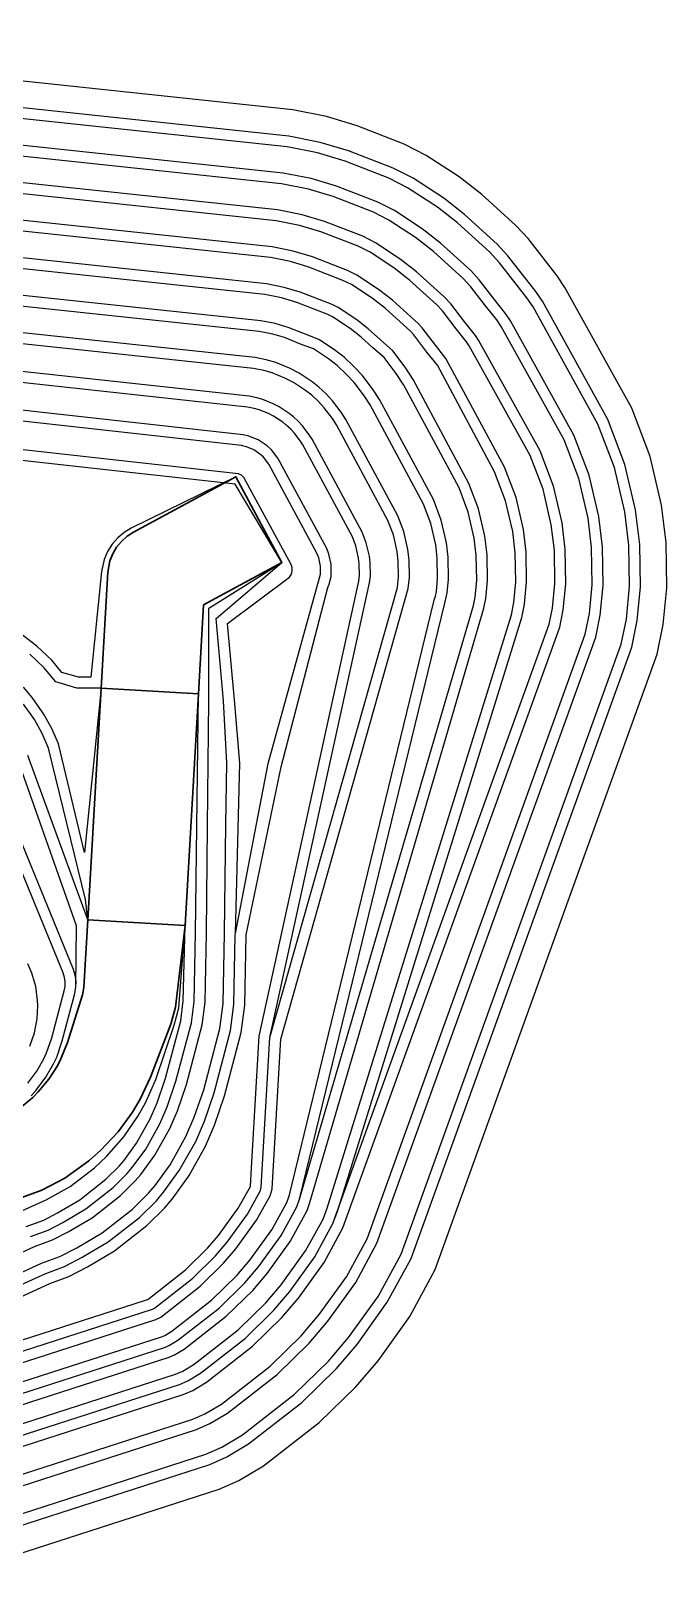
# Model space of a CAD drawing. Header units: metres. Extents: x 326457 to 327430, y 299365 to 300175.
# Drawn here: x 327104 to 327430, y 299373 to 300174 of the extents above; entities that cross this region are included whole.
import ezdxf

# ---------------------------------------------------------------- set-up
doc = ezdxf.new("R2010")
doc.units = ezdxf.units.M
doc.header["$MEASUREMENT"] = 0
doc.layers.add('PWJ101_PB_V03A_C', color=1, linetype='Continuous')

msp = doc.modelspace()

# ---------------------------------------------------------------- linework, layer by layer
at = {"layer": 'PWJ101_PB_V03A_C', "color": 1, "lineweight": -3, "true_color": 0xff0000}
for points in [[(327039.95, 299372.97), (327200.24, 299424.77), (327210.32, 299429.22), (327222.97, 299436.71), (327251.58, 299459.03), (327270.35, 299477.37), (327281.81, 299490.75), (327298.12, 299513.54), (327311.18, 299537.64), (327425.3, 299853.81), (327428.4, 299869.13), (327430.19, 299887.93), (327429.86, 299911.22), (327427.54, 299930.44), (327421.69, 299955.41), (327412.24, 299980.27), (327377.85, 300042.32), (327373.84, 300048.35), (327358.87, 300067.48), (327352.59, 300074.3), (327335.07, 300090.22), (327323.5, 300099.26), (327306.63, 300110.26), (327295.2, 300116.1), (327271.13, 300125.5), (327255.34, 300130.17), (327238.07, 300133.61), (326857.57, 300174.11)], [(327034.45, 299391.36), (327193.41, 299442.7), (327201.54, 299446.29), (327212.16, 299452.57), (327238.95, 299473.48), (327256.34, 299490.49), (327266.7, 299502.59), (327281.85, 299523.73), (327293.67, 299545.5), (327406.82, 299858.98), (327409.41, 299871.94), (327411.02, 299888.7), (327410.71, 299909.93), (327408.64, 299927.1), (327403.33, 299949.81), (327394.83, 299972.19), (327361.46, 300032.34), (327358.28, 300037.1), (327344.24, 300055.06), (327339.07, 300060.68), (327322.7, 300075.54), (327312.33, 300083.65), (327297.01, 300093.66), (327287.34, 300098.59), (327264.91, 300107.34), (327250.74, 300111.54), (327235.17, 300114.64), (326856.25, 300154.96)], [(327028.93, 299409.75), (327186.59, 299460.65), (327192.78, 299463.37), (327201.35, 299468.43), (327226.31, 299487.93), (327242.32, 299503.6), (327251.6, 299514.44), (327265.59, 299533.93), (327276.16, 299553.37), (327388.32, 299864.12), (327390.42, 299874.73), (327391.84, 299889.48), (327391.55, 299908.64), (327389.73, 299923.77), (327384.97, 299944.21), (327377.42, 299964.11), (327345.07, 300022.35), (327342.79, 300025.78), (327337.1, 300032.88), (327329.55, 300042.7), (327325.54, 300047.06), (327310.33, 300060.86), (327301.15, 300068.04), (327287.38, 300077.05), (327279.48, 300081.08), (327258.69, 300089.18), (327246.13, 300092.9), (327232.28, 300095.66), (326854.95, 300135.81)], [(327023.38, 299428.13), (327179.78, 299478.59), (327184.03, 299480.46), (327190.54, 299484.3), (327213.66, 299502.37), (327228.3, 299516.71), (327236.5, 299526.3), (327249.34, 299544.15), (327258.66, 299561.24), (327369.82, 299869.23), (327371.43, 299877.49), (327372.66, 299890.26), (327372.4, 299907.35), (327370.83, 299920.45), (327366.61, 299938.62), (327360.01, 299956.02), (327328.67, 300012.36), (327327.3, 300014.44), (327321.99, 300021.03), (327314.86, 300030.35), (327312.01, 300033.45), (327297.96, 300046.19), (327289.97, 300052.44), (327277.75, 300060.45), (327271.64, 300063.56), (327252.48, 300071.02), (327241.52, 300074.27), (327229.39, 300076.68), (326853.65, 300116.66)], [(327021.76, 299433.48), (327177.79, 299483.83), (327181.49, 299485.44), (327187.39, 299488.92), (327209.98, 299506.58), (327224.21, 299520.53), (327232.1, 299529.75), (327244.6, 299547.13), (327253.56, 299563.55), (327255.63, 299569.18), (327350.33, 299874.14), (327351.54, 299880.38), (327352.58, 299891.07), (327352.35, 299906), (327351.03, 299916.98), (327347.38, 299932.78), (327341.73, 299947.68), (327312.34, 300002.41), (327306.9, 300009.17), (327300.15, 300018.02), (327298.49, 300019.83), (327285.59, 300031.51), (327278.78, 300036.85), (327268.12, 300043.84), (327263.8, 300046.04), (327246.26, 300052.86), (327236.91, 300055.64), (327226.5, 300057.71), (326852.35, 300097.51)], [(327017.43, 299447.73), (327172.53, 299497.76), (327174.73, 299498.72), (327179.01, 299501.23), (327200.16, 299517.78), (327213.33, 299530.7), (327220.39, 299538.96), (327232, 299555.07), (327240.1, 299569.82), (327241.44, 299573.7), (327330.81, 299878.88), (327331.66, 299883.27), (327332.5, 299891.9), (327332.3, 299904.65), (327331.24, 299913.53), (327328.15, 299926.95), (327323.45, 299939.34), (327295.04, 299992.19), (327291.21, 299998.12), (327284.91, 300006.35), (327279.09, 300011.41), (327273.19, 300016.86), (327267.57, 300021.26), (327258.49, 300027.24), (327255.97, 300028.51), (327240.04, 300034.7), (327232.3, 300037.01), (327223.61, 300038.73), (326851.06, 300078.36)], [(327015.8, 299453.09), (327170.56, 299503), (327172.19, 299503.71), (327175.86, 299505.86), (327196.47, 299521.99), (327209.24, 299534.52), (327215.99, 299542.41), (327227.28, 299558.07), (327234.82, 299571.65), (327236.07, 299575.28), (327310.68, 299881.66), (327311.3, 299883.7), (327311.77, 299886.15), (327312.42, 299892.73), (327312.25, 299903.3), (327311.44, 299910.09), (327308.92, 299921.12), (327305.17, 299931), (327277.74, 299981.97), (327274.78, 299986.55), (327269.49, 299993.47), (327265.46, 299997.89), (327260.74, 300002.25), (327256.36, 300005.68), (327248.59, 300010.8), (327242.02, 300013.24), (327233.71, 300016.58), (327227.68, 300018.38), (327220.73, 300019.76), (326849.78, 300059.21)], [(327011.44, 299467.33), (327165.99, 299517.18), (327166.91, 299517.76), (327186.65, 299533.19), (327198.35, 299544.68), (327204.28, 299551.62), (327214.71, 299566.06), (327221.48, 299578.26), (327221.82, 299579.88), (327226.26, 299656.87), (327291.78, 299888.23), (327292.35, 299893.6), (327292.21, 299901.94), (327291.64, 299906.67), (327289.68, 299915.31), (327286.89, 299922.64), (327260.44, 299971.74), (327258.34, 299974.99), (327254.06, 299980.59), (327251.2, 299983.73), (327247.72, 299986.95), (327244.62, 299989.38), (327238.38, 299993.5), (327233.97, 299995.81), (327227.39, 299998.46), (327223.06, 299999.75), (327217.84, 300000.78), (326848.51, 300040.05)], [(327009.79, 299472.68), (327161.9, 299521.67), (327163.46, 299522.17), (327182.96, 299537.4), (327194.25, 299548.5), (327199.88, 299555.08), (327209.99, 299569.07), (327216.23, 299580.2), (327216.79, 299589.94), (327220.7, 299657.63), (327271.95, 299891.45), (327272.27, 299894.48), (327272.16, 299900.57), (327271.83, 299903.28), (327270.44, 299909.52), (327268.62, 299914.28), (327243.15, 299961.51), (327241.91, 299963.42), (327238.64, 299967.71), (327236.95, 299969.57), (327234.69, 299971.65), (327232.87, 299973.08), (327228.15, 299976.2), (327225.54, 299977.57), (327220.77, 299979.48), (327218.24, 299980.24), (327214.8, 299980.92), (326847.23, 300020.9)], [(327089.26, 299525.59), (327111.07, 299535.62), (327120.64, 299539.19), (327129.75, 299543.95), (327143.22, 299551.87), (327159.27, 299564.41), (327167.98, 299572.99), (327171.65, 299577.29), (327179.71, 299588.42), (327188.12, 299603.43), (327192.64, 299613.87), (327197.61, 299628.43), (327206.08, 299660.47), (327207.76, 299673.88), (327208.49, 299709.63), (327208.5, 299710.3), (327225.34, 299797.65), (327250.8, 299890.05), (327251.3, 299891.16), (327252.19, 299895.08), (327252.18, 299899.11), (327251.32, 299903.38), (327250.37, 299905.88), (327225.69, 299951.59), (327222.95, 299955.18), (327221.68, 299956.39), (327217.95, 299958.97), (327214.25, 299960.54), (327211.7, 299961.07), (326845.95, 300001.75)], [(327054.01, 299515.52), (327108.92, 299540.79), (327118.37, 299544.3), (327127.04, 299548.84), (327140.08, 299556.5), (327155.58, 299568.61), (327163.89, 299576.8), (327167.26, 299580.75), (327175, 299591.43), (327183.11, 299605.91), (327187.42, 299615.89), (327192.26, 299630.05), (327200.59, 299661.54), (327202.18, 299674.29), (327202.91, 299710.45), (327203.68, 299766.38), (327204.12, 299798.02), (327202.46, 299829.98), (327198.7, 299872.26), (327232.43, 299900.95), (327208.49, 299941.29), (326869.95, 299978.84)], [(327103.21, 299554.56), (327112.31, 299557.91), (327119.81, 299561.86), (327131.71, 299568.82), (327145.74, 299579.8), (327152.98, 299586.95), (327155.56, 299589.97), (327162.45, 299599.46), (327169.75, 299612.51), (327173.52, 299621.25), (327178, 299634.37), (327185.96, 299664.37), (327187.32, 299675.35), (327188.02, 299710.68), (327189.53, 299833.58), (327139.61, 299836.46), (327127.14, 299836.4), (327116.22, 299839.61), (327110.12, 299846.96), (327102.84, 299853.82)], [(327101.07, 299559.73), (327110.03, 299563.02), (327117.09, 299566.75), (327128.57, 299573.45), (327142.04, 299584), (327148.89, 299590.76), (327151.16, 299593.43), (327157.74, 299602.48), (327164.73, 299614.98), (327168.3, 299623.26), (327172.65, 299636), (327180.47, 299665.44), (327181.74, 299675.75), (327182.64, 299714.37), (327132.72, 299717.26), (327131.53, 299727.78), (327112.45, 299805.64), (327109.24, 299813.14), (327105.22, 299820.28), (327099.66, 299828.28)], [(327103.53, 299626.83), (327106.18, 299629.76), (327111.21, 299636.45), (327115.13, 299643.35), (327116.7, 299646.83), (327119.59, 299655.13), (327126.04, 299679.56), (327126.59, 299682.96), (327126.92, 299714.2), (327096.89, 299799.17)]]:
    msp.add_lwpolyline(points, dxfattribs=at)
at = {"layer": 'PWJ101_PB_V03A_C', "color": 150, "lineweight": -3, "true_color": 0x1166ff}
for points in [[(327036.05, 299386), (327195.4, 299437.47), (327204.1, 299441.32), (327215.31, 299447.95), (327242.63, 299469.27), (327260.42, 299486.66), (327271.1, 299499.14), (327286.59, 299520.76), (327298.78, 299543.21), (327412.21, 299857.47), (327414.95, 299871.12), (327416.61, 299888.48), (327416.29, 299910.31), (327414.15, 299928.08), (327408.68, 299951.44), (327399.9, 299974.55), (327366.24, 300035.25), (327362.82, 300040.38), (327348.5, 300058.68), (327343.01, 300064.65), (327326.31, 300079.82), (327315.58, 300088.2), (327299.81, 300098.5), (327289.63, 300103.7), (327266.72, 300112.63), (327252.08, 300116.97), (327236.02, 300120.17), (326856.64, 300160.54)], [(327030.54, 299404.39), (327188.57, 299455.42), (327195.33, 299458.39), (327204.5, 299463.81), (327229.99, 299483.72), (327246.41, 299499.78), (327256, 299510.99), (327270.33, 299530.96), (327281.27, 299551.07), (327393.71, 299862.62), (327395.96, 299873.92), (327397.43, 299889.25), (327397.14, 299909.02), (327395.24, 299924.74), (327390.32, 299945.84), (327382.49, 299966.46), (327349.85, 300025.26), (327347.3, 300029.08), (327341.5, 300036.33), (327333.83, 300046.3), (327329.48, 300051.03), (327313.94, 300065.14), (327304.41, 300072.59), (327290.19, 300081.89), (327281.77, 300086.18), (327260.51, 300094.47), (327247.47, 300098.34), (327233.13, 300101.19), (326855.33, 300141.39)], [(327025, 299422.77), (327181.76, 299473.36), (327186.58, 299475.48), (327193.69, 299479.67), (327217.35, 299498.16), (327232.39, 299512.89), (327240.9, 299522.84), (327254.08, 299541.17), (327263.76, 299558.95), (327375.22, 299867.74), (327376.97, 299876.69), (327378.25, 299890.03), (327377.98, 299907.73), (327376.34, 299921.42), (327371.96, 299940.25), (327365.09, 299958.38), (327333.46, 300015.27), (327331.81, 300017.74), (327326.4, 300024.48), (327319.14, 300033.95), (327315.95, 300037.41), (327301.57, 300050.47), (327293.23, 300056.99), (327280.56, 300065.29), (327273.92, 300068.67), (327254.29, 300076.31), (327242.87, 300079.7), (327230.24, 300082.22), (326854.03, 300122.24)], [(327023.38, 299428.13), (327179.78, 299478.59), (327184.03, 299480.46), (327190.54, 299484.3), (327213.66, 299502.37), (327228.3, 299516.71), (327236.5, 299526.3), (327249.34, 299544.15), (327258.66, 299561.24), (327260.93, 299567.39), (327355.76, 299872.77), (327357.08, 299879.57), (327358.17, 299890.85), (327357.93, 299906.38), (327356.55, 299917.95), (327352.73, 299934.41), (327346.82, 299950), (327316.7, 300005.92), (327311.29, 300012.65), (327304.44, 300021.61), (327302.43, 300023.79), (327289.2, 300035.79), (327282.04, 300041.39), (327270.93, 300048.68), (327266.08, 300051.15), (327248.07, 300058.15), (327238.26, 300061.07), (327227.35, 300063.24), (326852.73, 300103.09)], [(327019.06, 299442.38), (327174.51, 299492.53), (327177.26, 299493.73), (327182.15, 299496.61), (327203.85, 299513.57), (327217.41, 299526.88), (327224.79, 299535.5), (327236.73, 299552.08), (327245.39, 299568), (327246.77, 299572.01), (327336.24, 299877.55), (327337.19, 299882.46), (327338.09, 299891.67), (327337.89, 299905.03), (327336.75, 299914.49), (327333.5, 299928.57), (327328.54, 299941.66), (327299.86, 299995.04), (327295.78, 300001.35), (327289.35, 300009.75), (327276.82, 300021.12), (327270.84, 300025.8), (327261.3, 300032.08), (327258.25, 300033.62), (327241.85, 300039.99), (327233.64, 300042.44), (327224.46, 300044.27), (326851.44, 300083.94)], [(327017.43, 299447.73), (327172.53, 299497.76), (327174.73, 299498.72), (327179.01, 299501.23), (327200.16, 299517.78), (327213.33, 299530.7), (327220.39, 299538.96), (327232, 299555.07), (327240.1, 299569.82), (327241.44, 299573.7), (327316.08, 299880.18), (327316.73, 299882.35), (327317.31, 299885.35), (327318.01, 299892.49), (327317.84, 299903.68), (327316.96, 299911.05), (327314.27, 299922.75), (327310.26, 299933.32), (327282.56, 299984.82), (327279.35, 299989.78), (327273.78, 299997.05), (327269.43, 300001.83), (327264.37, 300006.51), (327259.63, 300010.23), (327251.67, 300015.47), (327250.53, 300016.05), (327244.02, 300018.46), (327235.56, 300021.86), (327229.03, 300023.81), (327221.57, 300025.29), (326850.15, 300064.79)], [(327013.08, 299461.98), (327167.71, 299511.85), (327170.13, 299513.19), (327190.34, 299528.98), (327202.44, 299540.86), (327208.68, 299548.16), (327219.43, 299563.06), (327226.37, 299575.55), (327226.96, 299577.12), (327227.36, 299579.15), (327231.81, 299655.94), (327297.35, 299887.64), (327297.94, 299893.35), (327297.79, 299902.32), (327297.15, 299907.62), (327295.04, 299916.93), (327291.98, 299924.97), (327265.26, 299974.59), (327262.92, 299978.21), (327258.36, 299984.17), (327255.17, 299987.67), (327251.34, 299991.21), (327247.89, 299993.92), (327241.22, 299998.32), (327236.31, 300000.89), (327229.23, 300003.74), (327224.41, 300005.18), (327218.68, 300006.32), (326848.88, 300045.64)], [(327011.44, 299467.33), (327165.99, 299517.18), (327166.91, 299517.76), (327186.65, 299533.19), (327198.35, 299544.68), (327204.28, 299551.62), (327214.71, 299566.06), (327221.48, 299578.26), (327221.82, 299579.88), (327226.26, 299656.87), (327277.47, 299890.55), (327277.86, 299894.23), (327277.74, 299900.95), (327277.35, 299904.22), (327275.8, 299911.13), (327273.71, 299916.61), (327247.96, 299964.36), (327246.49, 299966.64), (327242.93, 299971.3), (327240.91, 299973.51), (327238.32, 299975.91), (327236.14, 299977.62), (327231, 299981.02), (327227.89, 299982.65), (327222.61, 299984.77), (327219.58, 299985.67), (327215.65, 299986.45), (326847.6, 300026.48)], [(327006.53, 299481.39), (327113.23, 299530.45), (327122.92, 299534.08), (327132.47, 299539.05), (327146.37, 299547.24), (327156.06, 299554.81), (327162.96, 299560.2), (327172.08, 299569.17), (327176.05, 299573.83), (327184.43, 299585.4), (327184.76, 299586), (327193.14, 299600.95), (327197.85, 299611.85), (327202.97, 299626.81), (327211.57, 299659.41), (327213.34, 299673.47), (327214.09, 299709.67), (327232.08, 299796.06), (327256.1, 299888.18), (327256.76, 299889.92), (327257.65, 299893.84), (327257.78, 299895.1), (327257.66, 299900.22), (327256.55, 299905.37), (327255.45, 299908.21), (327230.39, 299954.62), (327227.11, 299958.91), (327224.86, 299960.99), (327220.15, 299964.11), (327215.37, 299966.03), (327212.56, 299966.59), (326846.33, 300007.33)], [(327089.26, 299525.59), (327111.07, 299535.62), (327120.64, 299539.19), (327129.75, 299543.95), (327143.22, 299551.87), (327159.27, 299564.41), (327167.98, 299572.99), (327171.65, 299577.29), (327179.71, 299588.42), (327188.12, 299603.43), (327192.64, 299613.87), (327197.61, 299628.43), (327206.08, 299660.47), (327207.76, 299673.88), (327208.49, 299709.63), (327208.5, 299710.3), (327210.84, 299797.91), (327208.04, 299830.37), (327204.54, 299869.65), (327236.36, 299893.52), (327237.32, 299894.98), (327237.78, 299896.67), (327237.69, 299898.42), (327237.14, 299899.94), (327212.94, 299944.69), (327211.67, 299945.9), (327210.09, 299946.66), (326844.35, 299987.34)], [(327050.31, 299524.05), (327105.35, 299549.38), (327114.58, 299552.8), (327122.52, 299556.97), (327134.85, 299564.19), (327149.44, 299575.6), (327157.08, 299583.14), (327159.95, 299586.5), (327167.16, 299596.44), (327174.77, 299610.03), (327178.74, 299619.23), (327183.35, 299632.75), (327191.46, 299663.31), (327192.91, 299674.96), (327193.61, 299710.59), (327194.21, 299765.63), (327194.9, 299830.01), (327194.87, 299877.52), (327232.43, 299900.95), (327208.7, 299944.96), (327154.97, 299918.62), (327151.36, 299916.46), (327148.04, 299913.69), (327145.17, 299910.42), (327142.85, 299906.72), (327141.1, 299902.62), (327139.78, 299896.45), (327134.33, 299842.03), (327127.93, 299842), (327119.43, 299844.5), (327114.2, 299850.79), (327106.46, 299858.08), (327090.2, 299870.47)], [(327103.21, 299554.56), (327112.31, 299557.91), (327119.81, 299561.86), (327131.71, 299568.82), (327145.74, 299579.8), (327152.98, 299586.95), (327155.56, 299589.97), (327162.45, 299599.46), (327169.75, 299612.51), (327173.52, 299621.25), (327178, 299634.37), (327185.96, 299664.37), (327187.32, 299675.35), (327188.02, 299710.68), (327189.53, 299833.58), (327139.61, 299836.46), (327130.92, 299752.01), (327117.59, 299807.84), (327114.25, 299815.62), (327109.96, 299823.25), (327109.29, 299824.21), (327104.09, 299831.68), (327099.6, 299836.98)], [(326991.97, 299519.7), (327111.26, 299573.44), (327123.56, 299580.29), (327136.09, 299589.87), (327142.32, 299595.64), (327151.28, 299605.77), (327158.64, 299616.59), (327162.59, 299623.63), (327167.68, 299635.27), (327177.14, 299663.14), (327179.42, 299672.1), (327182.64, 299714.37), (327132.72, 299717.26), (327101.8, 299801.86)], [(327103.53, 299626.83), (327106.18, 299629.76), (327111.21, 299636.45), (327115.13, 299643.35), (327116.7, 299646.83), (327119.59, 299655.13), (327126.04, 299679.56), (327126.59, 299682.96), (327126.63, 299685.76), (327126.2, 299688.96), (327125.33, 299691.9), (327083.81, 299792.91)]]:
    msp.add_lwpolyline(points, dxfattribs=at)
at = {"layer": 'PWJ101_PB_V03A_C', "color": 3, "lineweight": 30, "true_color": 0x00ff00}
for points in [[(327156.15, 299916.63, 571.05), (327152.85, 299914.5, 570.73), (327149.93, 299911.89, 570.4), (327147.45, 299908.84, 570.08), (327145.48, 299905.45, 569.75), (327144.06, 299901.79, 569.43), (327143.05, 299896.07, 568.95), (327139.61, 299836.46, 564), (327189.53, 299833.58, 564), (327192.17, 299879.24, 570), (327232.43, 299900.95, 576), (327220.56, 299922.96, 576), (327208.7, 299944.96, 576), (327156.15, 299916.63, 571.05)], [(327132.72, 299717.26, 552), (327182.64, 299714.37, 552), (327189.53, 299833.58, 564), (327139.61, 299836.46, 564), (327132.72, 299717.26, 552)], [(327132.72, 299717.26, 552), (327130.72, 299682.61, 548.53), (327129.91, 299678.73, 548.13), (327122.24, 299654.32, 545.57), (327118.88, 299645.96, 544.67), (327117.06, 299642.37, 544.27), (327112.7, 299635.47, 543.45), (327107.25, 299628.88, 542.6), (327104.37, 299625.98, 542.19), (327096.56, 299619.58, 541.18)], [(327098.82, 299574.61, 540), (327109.04, 299578.44, 540.28), (327120.92, 299584.6, 541.18), (327133.23, 299593.45, 542.19), (327139.26, 299598.79, 542.6), (327148.21, 299608.32, 543.45), (327155.63, 299618.57, 544.27), (327159.57, 299625.24, 544.67), (327164.92, 299636.46, 545.57), (327175.42, 299663.7, 548.13), (327177.82, 299672.41, 548.53), (327182.64, 299714.37, 552), (327132.72, 299717.26, 552)]]:
    msp.add_polyline3d(points, dxfattribs=at)
at = {"layer": 'PWJ101_PB_V03A_C', "color": 1, "lineweight": -3, "true_color": 0xff0000}
msp.add_polyline3d([(327101.87, 299633.32, 528), (327106.53, 299639.52, 528), (327110.14, 299645.89, 528), (327111.5, 299648.9, 528), (327114.24, 299656.76, 528), (327120.57, 299680.77, 528), (327120.99, 299683.09, 528), (327121.05, 299685.44, 528), (327120.73, 299687.77, 528), (327120.05, 299690.03, 528), (327078.77, 299790.5, 528)], dxfattribs=at)
at = {"layer": 'PWJ101_PB_V03A_C', "color": 150, "lineweight": -3, "true_color": 0x1166ff}
msp.add_polyline3d([(327102.87, 299652.35, 528), (327105.26, 299659.19, 528), (327106.67, 299666.47, 528), (327107, 299673.29, 528), (327106.89, 299675.84, 528), (327105.91, 299683.01, 528), (327103.94, 299689.95, 528), (327101.85, 299694.72, 528)], dxfattribs=at)

doc.saveas('drawing.dxf')
